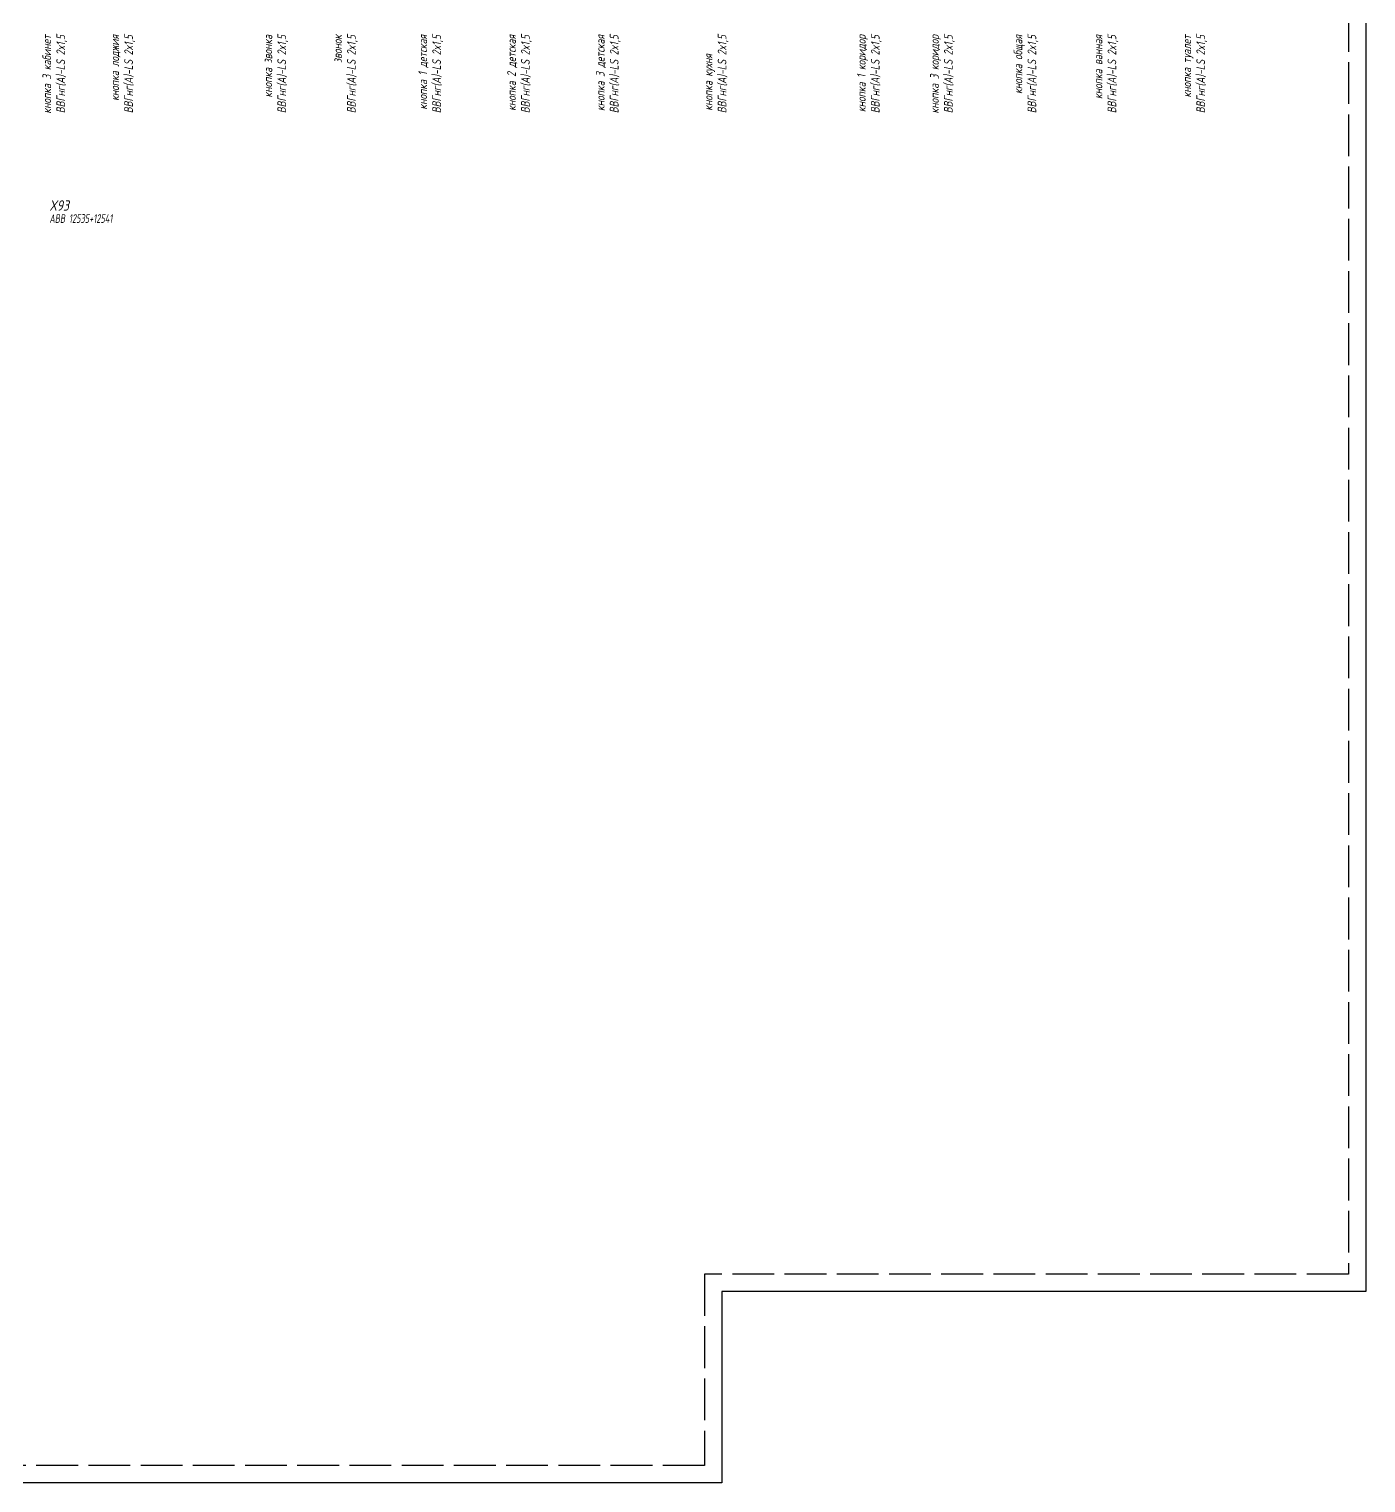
# Model space of a CAD drawing. Header units: millimetres. Extents: x 1708 to 7974, y -337 to 1827.
# Drawn here: x 4440.7 to 4824.7, y 663 to 1080.7 of the extents above; entities that cross this region are included whole.
import ezdxf
from ezdxf.enums import TextEntityAlignment as Align

# ---------------------------------------------------------------- set-up
doc = ezdxf.new("R2010")
doc.units = ezdxf.units.MM
doc.linetypes.add('ACAD_ISO02W100', pattern=[15, 12, -3])
doc.layers.add('noprint', color=2, linetype='Continuous', plot=False)
doc.styles.add('ГОСТ-ISOCPEUR', font='isocpeui.ttf', dxfattribs={"width": 0.8})

msp = doc.modelspace()

# ---------------------------------------------------------------- linework, layer by layer
at = {"layer": 'noprint'}
msp.add_lwpolyline([(3698, 1473.16), (4814.72, 1473.16), (4814.72, 1466.16), (4824.72, 1466.16), (4824.72, 718), (4639.72, 718), (4639.72, 663), (3698, 663)], close=True, dxfattribs=at)
at = {"layer": 'noprint', "linetype": 'ACAD_ISO02W100'}
msp.add_lwpolyline([(3703, 1468.16), (4809.72, 1468.16), (4809.72, 1461.16), (4819.72, 1461.16), (4819.72, 723), (4634.72, 723), (4634.72, 668), (3703, 668)], close=True, dxfattribs=at)

# ---------------------------------------------------------------- texts
at = {"lineweight": 13, "style": 'ГОСТ-ISOCPEUR', "width": 0.8}
for s, p in [('кнопка 3 кабинет', (4447, 1079)), ('ВВГнг(А)-LS 2x1,5', (4451, 1079)), ('кнопка лоджия', (4466.5, 1079)), ('ВВГнг(А)-LS 2x1,5', (4470.5, 1079)), ('кнопка звонка', (4510.5, 1079)), ('ВВГнг(А)-LS 2x1,5', (4514.5, 1079)), ('звонок', (4530.5, 1079)), ('ВВГнг(А)-LS 2x1,5', (4534.5, 1079)), ('кнопка 1 детская', (4555, 1079)), ('ВВГнг(А)-LS 2x1,5', (4559, 1079)), ('кнопка 2 детская', (4580.5, 1079)), ('ВВГнг(А)-LS 2x1,5', (4584.5, 1079)), ('кнопка 3 детская', (4606, 1079)), ('ВВГнг(А)-LS 2x1,5', (4610, 1079)), ('ВВГнг(А)-LS 2x1,5', (4641, 1079)), ('кнопка 1 коридор', (4681, 1079)), ('ВВГнг(А)-LS 2x1,5', (4685, 1079)), ('кнопка 3 коридор', (4702, 1079)), ('ВВГнг(А)-LS 2x1,5', (4706, 1079)), ('кнопка общая', (4726, 1079)), ('ВВГнг(А)-LS 2x1,5', (4730, 1079)), ('кнопка ванная', (4749, 1079)), ('ВВГнг(А)-LS 2x1,5', (4753, 1079)), ('кнопка туалет', (4774.5, 1079)), ('ВВГнг(А)-LS 2x1,5', (4778.5, 1079)), ('кнопка кухня', (4637, 1073.5))]:
    msp.add_text(s, height=2.5, rotation=90, dxfattribs=at).set_placement(p, align=Align.RIGHT)
at = {"style": 'ГОСТ-ISOCPEUR'}
for s, height, width, p in [('ABB 12535+12541', 2.5, 0.6, (4446.5, 1025)), ('X93', 3, 0.8, (4446.5, 1028.5))]:
    msp.add_text(s, height=height, dxfattribs=dict(at, width=width)).set_placement(p)

doc.saveas('drawing.dxf')
